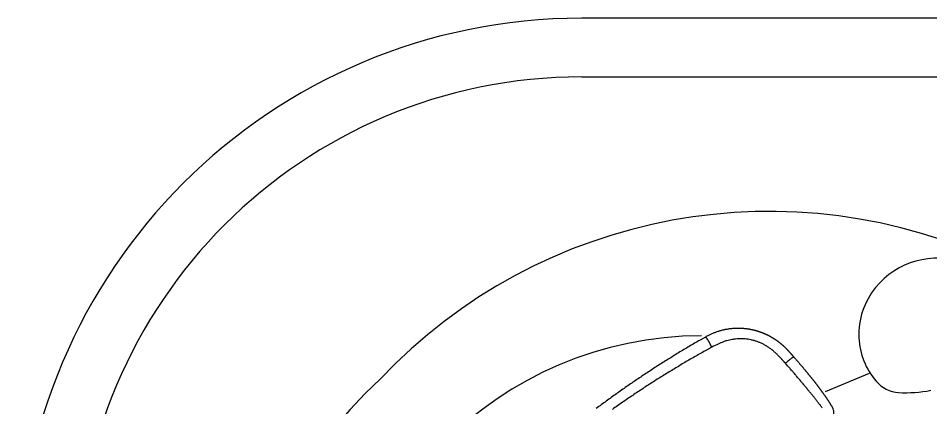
# Model space of a CAD drawing. Extents: x 944 to 1031, y 781 to 934.
# Drawn here: x 944.43 to 963.87, y 881.38 to 889.68 of the extents above; entities that cross this region are included whole.
import ezdxf

# ---------------------------------------------------------------- set-up
doc = ezdxf.new("R2010")
doc.units = 0
doc.header["$MEASUREMENT"] = 0
for name, color, linetype in [('1', 4, 'Continuous'), ('PARTS', 7, 'Continuous'), ('SHELL', 3, 'Continuous')]:
    doc.layers.add(name, color=color, linetype=linetype)

# ---------------------------------------------------------------- blocks, each defined once
blk = doc.blocks.new('2006 ARIA')
at = {"layer": 'PARTS', "color": 4, "linetype": 'Continuous'}
for points in [[(15.408, 80.39), (15.376, 80.392, 0.005885), (15.343, 80.392, 0.005828), (15.31, 80.392, 0.005815), (15.277, 80.391, 0.005862), (15.243, 80.389, 0.005881), (15.21, 80.387, 0.005891), (15.177, 80.383, 0.005909), (15.143, 80.379, 0.00595), (15.11, 80.374, 0.00593), (15.076, 80.368, 0.005916), (15.043, 80.362, 0.005989), (15.01, 80.355, 0.006086), (14.977, 80.346, 0.005903), (14.945, 80.337, 0.005512), (14.913, 80.328, 0.006074), (14.881, 80.317, 0.007227), (14.848, 80.306, 0.005485), (14.817, 80.294, 0.001885), (14.79, 80.283, 0.00772), (14.755, 80.268, 0.013287), (14.702, 80.242, 0.006482), (14.634, 80.207, 0.003425)], [(16.416, 79.898), (16.407, 79.908, 0.002269), (16.398, 79.918, 0.002268), (16.388, 79.928, 0.002268), (16.379, 79.938, 0.00227), (16.369, 79.948, 0.002272), (16.36, 79.958, 0.002277), (16.35, 79.968, 0.00228), (16.34, 79.977, 0.002282), (16.331, 79.987, 0.002283), (16.321, 79.996, 0.002286), (16.311, 80.006, 0.00229), (16.301, 80.015, 0.002296), (16.29, 80.024, 0.002299), (16.28, 80.033, 0.002297), (16.27, 80.042, 0.0023), (16.259, 80.051, 0.00231), (16.249, 80.06, 0.002314), (16.238, 80.069, 0.00231), (16.228, 80.077, 0.002313), (16.217, 80.086, 0.002323), (16.206, 80.094, 0.002327), (16.195, 80.102, 0.002325), (16.184, 80.111, 0.002326), (16.173, 80.119, 0.002334), (16.162, 80.127, 0.002338), (16.151, 80.135, 0.002339), (16.139, 80.142, 0.00234), (16.128, 80.15, 0.002343), (16.117, 80.158, 0.002346), (16.105, 80.165, 0.00235), (16.093, 80.172, 0.002352), (16.082, 80.18, 0.002351), (16.07, 80.187, 0.002353), (16.058, 80.194, 0.002357), (16.046, 80.201, 0.00236), (16.034, 80.207, 0.002358), (16.023, 80.214, 0.002358), (16.01, 80.221, 0.00236), (15.998, 80.227, 0.002362), (15.986, 80.234, 0.002362), (15.974, 80.24, 0.002361), (15.962, 80.246, 0.002361), (15.949, 80.252, 0.002361), (15.937, 80.258, 0.00236), (15.925, 80.263, 0.002362), (15.912, 80.269, 0.002368), (15.899, 80.275, 0.002373), (15.887, 80.28, 0.002377), (15.874, 80.285, 0.002378), (15.861, 80.29, 0.002377), (15.849, 80.295, 0.002376), (15.836, 80.3, 0.002377), (15.823, 80.305, 0.002378), (15.81, 80.31, 0.002377), (15.797, 80.314, 0.002377), (15.784, 80.319, 0.002379), (15.771, 80.323, 0.002381), (15.758, 80.327, 0.00238), (15.745, 80.331, 0.00238), (15.732, 80.335, 0.002382), (15.719, 80.339, 0.002384), (15.706, 80.342, 0.002384), (15.692, 80.346, 0.002384), (15.679, 80.349, 0.002386), (15.666, 80.353, 0.002387), (15.652, 80.356, 0.002386), (15.639, 80.359, 0.002388), (15.626, 80.362, 0.002394), (15.612, 80.364, 0.002389), (15.599, 80.367, 0.002376), (15.585, 80.37, 0.002398), (15.572, 80.372, 0.002446), (15.558, 80.374, 0.002377), (15.545, 80.376, 0.002223), (15.531, 80.378, 0.002455), (15.518, 80.38, 0.002926), (15.504, 80.382, 0.002221), (15.491, 80.383, 0.000763), (15.479, 80.385, 0.003138), (15.463, 80.386, 0.005402), (15.44, 80.388, 0.002641), (15.409, 80.39, 0.001399)], [(14.634, 80.207), (14.52, 80.141, 0.001472), (14.405, 80.075, 0.00147), (14.291, 80.008, 0.00147), (14.178, 79.94, 0.001474), (14.065, 79.872, 0.001476), (13.952, 79.803, 0.001479), (13.84, 79.733, 0.001482), (13.728, 79.662, 0.001485), (13.616, 79.591, 0.001488), (13.505, 79.52, 0.001491), (13.394, 79.447, 0.001494), (13.284, 79.374, 0.001498), (13.174, 79.3, 0.001501), (13.065, 79.226, 0.001505), (12.956, 79.151, 0.001509), (12.847, 79.075, 0.001513), (12.739, 78.998, 0.001517), (12.631, 78.921, 0.001521), (12.524, 78.843, 0.001525), (12.417, 78.765, 0.001529), (12.311, 78.686, 0.001533)], [(17.347, 78.701), (17.341, 78.711, 0.001282), (17.335, 78.721, 0.00128), (17.329, 78.732, 0.001266), (17.323, 78.742, 0.001211), (17.317, 78.752, 0.001157), (17.31, 78.763, 0.001125), (17.304, 78.773, 0.001092), (17.297, 78.784, 0.001056), (17.29, 78.795, 0.001022), (17.283, 78.806, 0.000991), (17.276, 78.817, 0.000962), (17.268, 78.828, 0.000935), (17.261, 78.84, 0.000908), (17.254, 78.851, 0.000884), (17.246, 78.863, 0.000861), (17.238, 78.874, 0.000842), (17.23, 78.886, 0.000823), (17.222, 78.898, 0.000803), (17.214, 78.91, 0.000785), (17.205, 78.922, 0.000768), (17.197, 78.935, 0.000752), (17.188, 78.947, 0.000737), (17.18, 78.959, 0.00072), (17.171, 78.972, 0.000702), (17.162, 78.985, 0.000686), (17.153, 78.997, 0.000672), (17.143, 79.01, 0.000658), (17.134, 79.023, 0.000645), (17.124, 79.036, 0.000632), (17.115, 79.05, 0.00062), (17.105, 79.063, 0.000609), (17.095, 79.076, 0.000599), (17.085, 79.09, 0.000588), (17.075, 79.103, 0.000578), (17.065, 79.117, 0.000568), (17.054, 79.131, 0.000559), (17.044, 79.145, 0.000551), (17.033, 79.159, 0.000543), (17.023, 79.173, 0.000535), (17.012, 79.187, 0.000529), (17.001, 79.201, 0.000522), (16.99, 79.215, 0.000515), (16.979, 79.229, 0.000508), (16.968, 79.244, 0.000501), (16.957, 79.258, 0.000495), (16.945, 79.273, 0.00049), (16.934, 79.287, 0.000484), (16.922, 79.302, 0.000479), (16.911, 79.316, 0.000474), (16.899, 79.331, 0.00047), (16.887, 79.346, 0.000466), (16.875, 79.361, 0.000461), (16.863, 79.376, 0.000457), (16.851, 79.39, 0.000453), (16.839, 79.405, 0.000449), (16.827, 79.42, 0.000446), (16.814, 79.435, 0.000443), (16.802, 79.45, 0.000441), (16.79, 79.465, 0.000437), (16.777, 79.48, 0.000434), (16.765, 79.496, 0.000432), (16.752, 79.511, 0.000429), (16.739, 79.526, 0.000428), (16.727, 79.541, 0.000427), (16.714, 79.556, 0.000423), (16.701, 79.571, 0.000418), (16.688, 79.586, 0.00042), (16.675, 79.601, 0.000428), (16.662, 79.617, 0.000415), (16.649, 79.632, 0.000387), (16.637, 79.647, 0.000425), (16.623, 79.662, 0.000501), (16.61, 79.678, 0.00038), (16.597, 79.692, 0.00013), (16.586, 79.705, 0.000536), (16.571, 79.722, 0.000922), (16.548, 79.748, 0.000451), (16.518, 79.782, 0.000239)]]:
    blk.add_lwpolyline(points, format="xyb", dxfattribs=at)
at = {"layer": 'PARTS', "color": 3, "linetype": 'Continuous'}
for points in [[(14.689, 80.145), (14.686, 80.15, 0.00197), (14.683, 80.154, 0.002088), (14.68, 80.159, 0.002225), (14.677, 80.163, 0.002382), (14.675, 80.167, 0.002566), (14.672, 80.171, 0.002765), (14.669, 80.174, 0.003007), (14.666, 80.178, 0.003284), (14.664, 80.181, 0.003597), (14.661, 80.184, 0.00393), (14.659, 80.187, 0.004431), (14.656, 80.19, 0.005147), (14.654, 80.193, 0.005738), (14.652, 80.195, 0.006083), (14.65, 80.197, 0.007768), (14.648, 80.199, 0.011058), (14.646, 80.201, 0.010045), (14.644, 80.202, 0.003602), (14.642, 80.204, 0.01752), (14.64, 80.205, 0.043694), (14.637, 80.206, 0.029635), (14.634, 80.207, 0.018124)], [(14.771, 79.994), (14.768, 80.001, 0.001491), (14.765, 80.008, 0.001522), (14.761, 80.016, 0.001515), (14.758, 80.023, 0.001466), (14.754, 80.03, 0.001436), (14.751, 80.036, 0.001412), (14.747, 80.043, 0.001394), (14.744, 80.05, 0.001373), (14.74, 80.057, 0.001355), (14.737, 80.063, 0.00133), (14.733, 80.07, 0.00133), (14.73, 80.076, 0.001343), (14.726, 80.083, 0.001302), (14.723, 80.089, 0.001208), (14.719, 80.095, 0.001326), (14.716, 80.101, 0.001601), (14.712, 80.107, 0.001266), (14.709, 80.113, 0.000454), (14.706, 80.118, 0.001859), (14.702, 80.124, 0.003474), (14.697, 80.133, 0.001843), (14.689, 80.145, 0.001015)], [(16.235, 79.763), (16.186, 79.816, 0.011799), (16.134, 79.865, 0.012192), (16.082, 79.911, 0.012649), (16.027, 79.954, 0.013211), (15.971, 79.993, 0.013749), (15.914, 80.029, 0.014241), (15.856, 80.06, 0.014724), (15.796, 80.088, 0.015207), (15.735, 80.112, 0.015567), (15.673, 80.132, 0.015835), (15.609, 80.148, 0.016184), (15.545, 80.16, 0.016617), (15.479, 80.168, 0.016304), (15.413, 80.171, 0.015567), (15.346, 80.17, 0.01636), (15.278, 80.165, 0.0182), (15.209, 80.154, 0.014123), (15.146, 80.142, 0.00615), (15.088, 80.129, 0.017106), (15.017, 80.105, 0.026356), (14.91, 80.059, 0.012652), (14.771, 79.994, 0.006811)], [(14.771, 79.994), (14.656, 79.93, 0.001389), (14.542, 79.865, 0.001385), (14.428, 79.8, 0.001388), (14.314, 79.734, 0.0014), (14.2, 79.667, 0.00141), (14.087, 79.6, 0.001419), (13.974, 79.532, 0.001428), (13.862, 79.464, 0.00144), (13.75, 79.394, 0.001451), (13.638, 79.324, 0.001463), (13.527, 79.254, 0.001474), (13.416, 79.183, 0.001487), (13.306, 79.111, 0.0015), (13.196, 79.038, 0.001513), (13.087, 78.965, 0.001526), (12.978, 78.891, 0.00154), (12.869, 78.817, 0.001553), (12.761, 78.741, 0.001567), (12.654, 78.665, 0.00158)], [(16.339, 79.648), (16.332, 79.655, -0.000007), (16.326, 79.663, -0.000007), (16.319, 79.67, -0.000007), (16.313, 79.677, -0.000007), (16.306, 79.684, -0.000006), (16.3, 79.691, -0.000006), (16.294, 79.698, -0.000007), (16.287, 79.706, -0.000008), (16.28, 79.713, -0.000006), (16.274, 79.72, -0.000002), (16.268, 79.726, -0.000008), (16.261, 79.734, -0.000013), (16.25, 79.747, -0.000007), (16.235, 79.763, -0.000003)], [(16.518, 79.782), (16.515, 79.783, 0.280401), (16.51, 79.781, 0.060036), (16.502, 79.777, 0.025216), (16.491, 79.77, 0.015775), (16.477, 79.76, 0.007699), (16.461, 79.749, 0.003004), (16.446, 79.737, 0.006234), (16.423, 79.719, 0.007094), (16.387, 79.689, 0.002987), (16.339, 79.648, 0.001487)], [(17.124, 78.697, 0.000979), (17.105, 78.722, 0.000937), (17.086, 78.747, 0.000897), (17.066, 78.773, 0.000861), (17.046, 78.8, 0.00083), (17.025, 78.827, 0.000799), (17.004, 78.854, 0.000772), (16.982, 78.882, 0.000746), (16.96, 78.91, 0.000724), (16.937, 78.938, 0.000703), (16.914, 78.967, 0.000686), (16.891, 78.996, 0.000667), (16.867, 79.025, 0.000649), (16.843, 79.055, 0.000631), (16.818, 79.085, 0.000616), (16.793, 79.116, 0.000602), (16.768, 79.146, 0.000592), (16.743, 79.177, 0.000579), (16.717, 79.208, 0.000565), (16.691, 79.239, 0.00056), (16.665, 79.27, 0.000563), (16.638, 79.301, 0.000539), (16.612, 79.333, 0.000496), (16.585, 79.364, 0.000534), (16.558, 79.396, 0.00062), (16.53, 79.429, 0.000465), (16.503, 79.459, 0.000158), (16.48, 79.487, 0.000642), (16.449, 79.523, 0.001108), (16.401, 79.577, 0.000542), (16.339, 79.648, 0.000287)], [(17.306, 78.44), (17.321, 78.458, 0.023048), (17.335, 78.477, 0.020481), (17.347, 78.498, 0.022185), (17.357, 78.521, 0.028757), (17.364, 78.545, 0.023807), (17.37, 78.568, 0.010211), (17.373, 78.589, 0.033644), (17.372, 78.615, 0.061727), (17.363, 78.653, 0.032654), (17.347, 78.701, 0.017255)]]:
    blk.add_lwpolyline(points, format="xyb", dxfattribs=at)
at = {"layer": 'PARTS', "linetype": 'Continuous'}
blk.add_lwpolyline([(16.416, 79.898), (16.422, 79.891, 0.000025), (16.429, 79.883, 0.000024), (16.435, 79.876, 0.000025), (16.441, 79.869, 0.000025), (16.448, 79.862, 0.000025), (16.454, 79.855, 0.000023), (16.461, 79.847, 0.000025), (16.467, 79.84, 0.00003), (16.474, 79.833, 0.000023), (16.48, 79.826, 0.000008), (16.485, 79.819, 0.000033), (16.493, 79.811, 0.000057), (16.504, 79.799, 0.000028), (16.518, 79.782, 0.000015)], format="xyb", dxfattribs=at)
at = {"layer": 'SHELL', "color": 4, "linetype": 'Continuous'}
blk.add_line((75, 87), (12, 87), dxfattribs=at)
at = {"layer": 'SHELL', "linetype": 'Continuous'}
for p, q in [((12, 85.751), (75, 85.751)), ((17.192, 79.044), (18.129, 79.437))]:
    blk.add_line(p, q, dxfattribs=at)
at = {"layer": 'SHELL', "color": 4, "linetype": 'Continuous'}
blk.add_arc((12, 75), 12, 90, 180, dxfattribs=at)
at = {"layer": 'SHELL', "linetype": 'Continuous'}
for centre, radius, start, end in [((12, 75), 10.751, 90, 180), ((15.998, 71.474), 11.41, 64.2629, 136.6159), ((19.575, 80.193), 1.696, 70.4048, 140.8657), ((19.488, 80.263), 1.584, 140.8657, 182.5549), ((14.581, 72.418), 7.818, 90.2175, 179.9471), ((19.436, 80.261), 1.532, 182.5549, 220.5595), ((15.474, 71.014), 11.366, 133.0245, 205.8611), ((18.794, 79.712), 0.688, 220.5595, 266.2816), ((18.917, 81.599), 2.578, 266.2816, 281.5805)]:
    blk.add_arc(centre, radius, start, end, dxfattribs=at)

msp = doc.modelspace()

# ---------------------------------------------------------------- block references
at = {"layer": '1'}
msp.add_blockref('2006 ARIA', (944.433, 802.675), dxfattribs=at)

doc.saveas('drawing.dxf')
